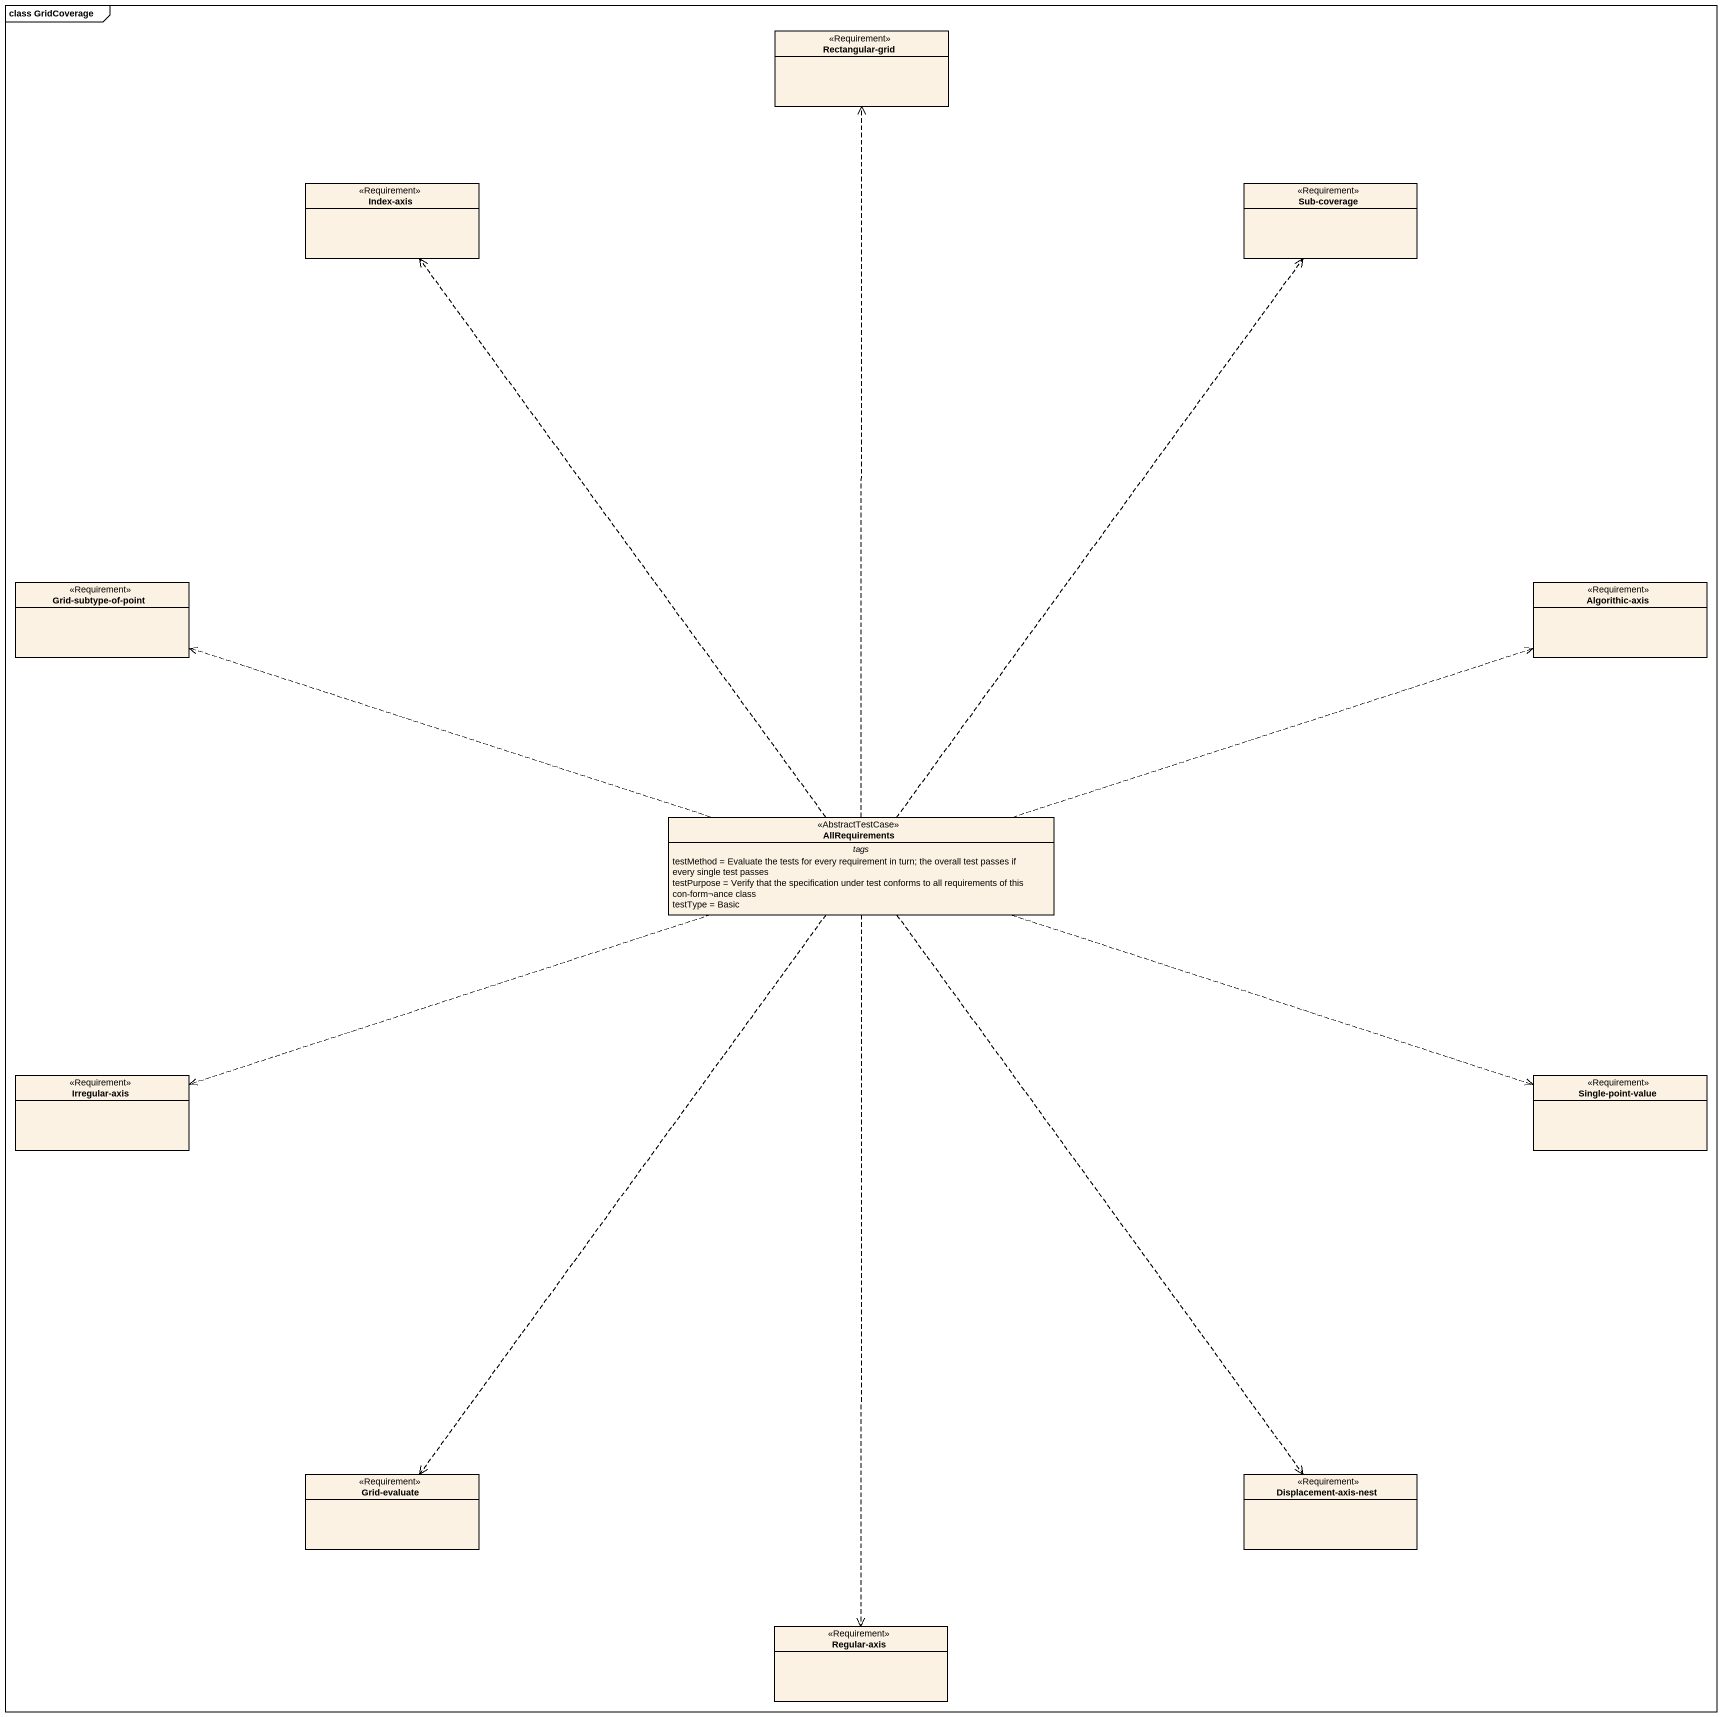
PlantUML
@startuml
mainframe class GridCoverage
hide circle
hide empty members
class "Rectangular-grid" as Rectangular_grid <<Requirement>>
class "Index-axis" as Index_axis <<Requirement>>
class "Sub-coverage" as Sub_coverage <<Requirement>>
class "Grid-subtype-of-point" as Grid_subtype_of_point <<Requirement>>
class "Algorithic-axis" as Algorithic_axis <<Requirement>>
class AllRequirements <<AbstractTestCase>> {
  -- tags --
  testMethod = Evaluate the tests for every requirement in turn; the overall test passes if every single test passes
  testPurpose = Verify that the specification under test conforms to all requirements of this con-form¬ance class
  testType = Basic
}
class "Irregular-axis" as Irregular_axis <<Requirement>>
class "Single-point-value" as Single_point_value <<Requirement>>
class "Grid-evaluate" as Grid_evaluate <<Requirement>>
class "Displacement-axis-nest" as Displacement_axis_nest <<Requirement>>
class "Regular-axis" as Regular_axis <<Requirement>>
AllRequirements .up.> Rectangular_grid
AllRequirements .up.> Index_axis
AllRequirements .up.> Sub_coverage
AllRequirements .left.> Grid_subtype_of_point
AllRequirements .right.> Algorithic_axis
AllRequirements .left.> Irregular_axis
AllRequirements .right.> Single_point_value
AllRequirements ..> Grid_evaluate
AllRequirements ..> Displacement_axis_nest
AllRequirements ..> Regular_axis
@enduml
